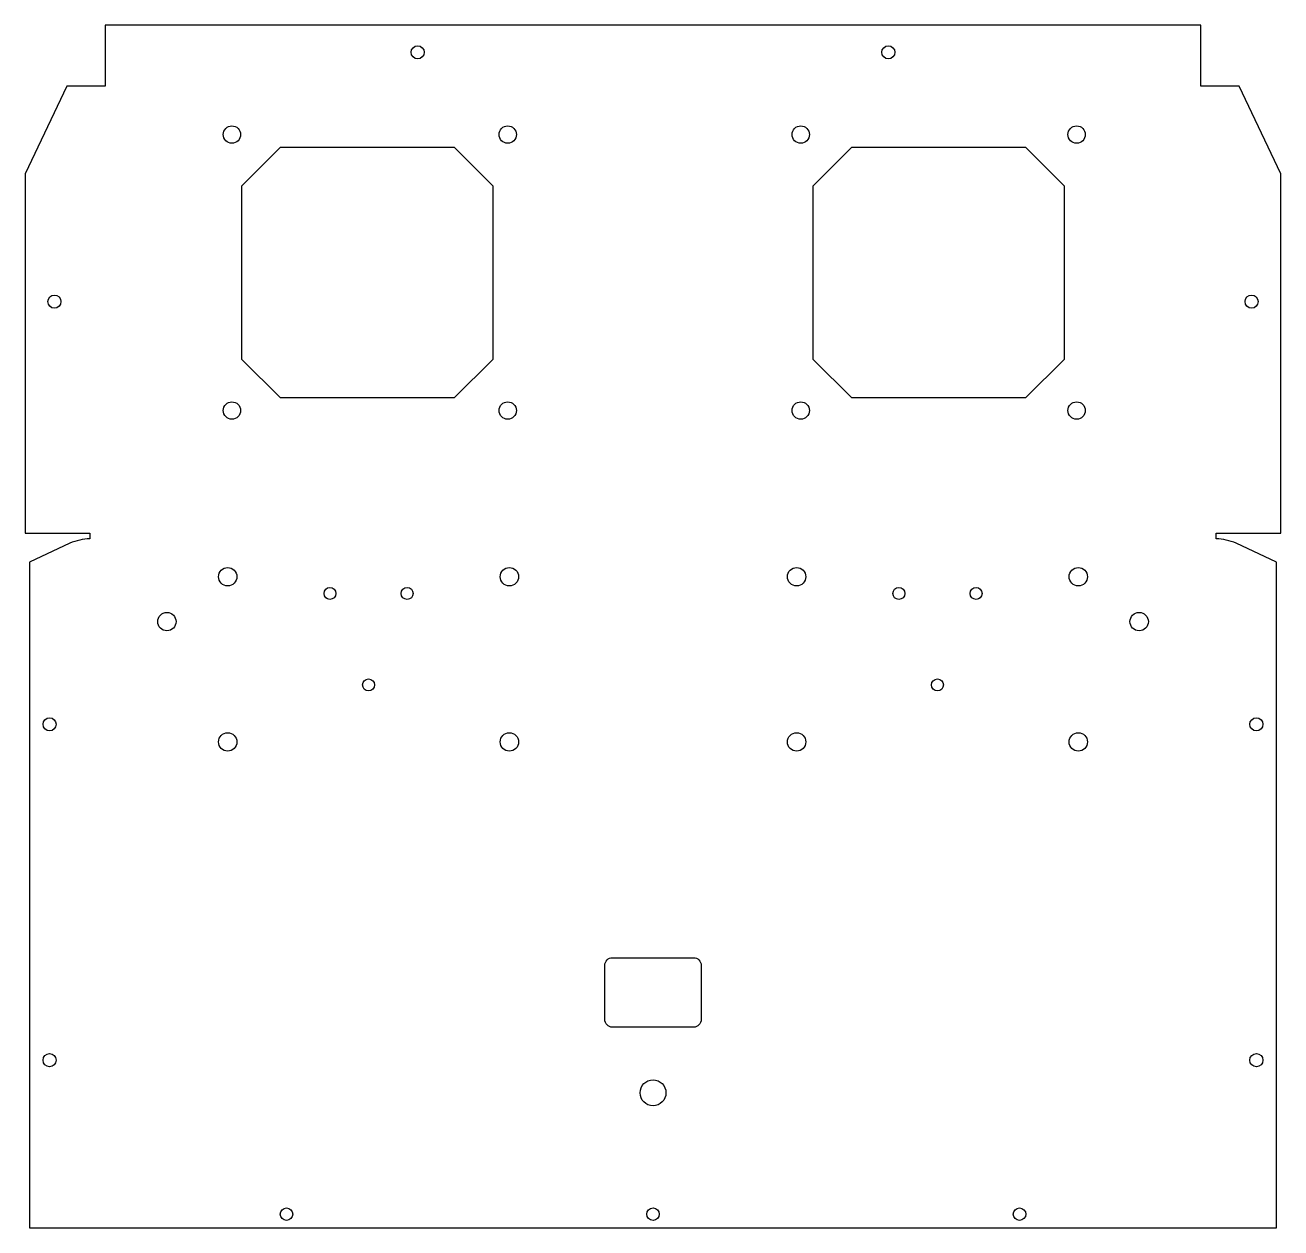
# Model space of a CAD drawing. Header units: millimetres. Extents: x -1 to 324, y 0 to 312.
import ezdxf

# ---------------------------------------------------------------- set-up
doc = ezdxf.new("R2010")
doc.units = ezdxf.units.MM

msp = doc.modelspace()

# ---------------------------------------------------------------- linework, layer by layer
for points in [[(307.6, 178.51), (307.6, 179.97), (324.33, 179.97), (324.33, 273.07), (313.48, 295.78), (307.6, 295.78), (303.6, 295.78), (303.6, 311.6), (19.6, 311.6), (19.6, 295.78), (15.6, 295.78), (9.71, 295.78), (-1.14, 273.07), (-1.14, 179.97), (15.6, 179.97), (15.6, 178.51)], [(10.43, 177.41), (0, 172.43), (0, 0), (323.2, 0), (323.2, 172.43), (312.77, 177.41)]]:
    msp.add_lwpolyline(points)
for points in [[(110.05, 215.01), (65.05, 215.01), (55.05, 225.01), (55.05, 270.01), (65.05, 280.01), (110.05, 280.01), (120.05, 270.01), (120.05, 225.01)], [(258.15, 215.01), (213.15, 215.01), (203.15, 225.01), (203.15, 270.01), (213.15, 280.01), (258.15, 280.01), (268.15, 270.01), (268.15, 225.01)]]:
    msp.add_lwpolyline(points, close=True)
msp.add_lwpolyline([(149.1, 54), (149.1, 68, -0.414214), (151.1, 70), (172.1, 70, -0.414214), (174.1, 68), (174.1, 54, -0.414214), (172.1, 52), (151.1, 52, -0.414214)], format="xyb", close=True)
for centre, radius in [((100.6, 304.56), 1.7), ((222.6, 304.56), 1.7), ((52.45, 283.26), 2.25), ((123.95, 283.26), 2.25), ((199.9, 283.26), 2.25), ((271.4, 283.26), 2.25), ((6.45, 239.97), 1.7), ((316.75, 239.97), 1.7), ((52.45, 211.76), 2.25), ((123.95, 211.76), 2.25), ((199.9, 211.76), 2.25), ((271.4, 211.76), 2.25), ((51.37, 168.69), 2.38), ((124.38, 168.69), 2.38), ((198.82, 168.69), 2.38), ((271.83, 168.69), 2.38), ((77.88, 164.36), 1.55), ((97.87, 164.36), 1.55), ((225.33, 164.36), 1.55), ((245.32, 164.36), 1.55), ((35.6, 157.07), 2.38), ((287.6, 157.07), 2.38), ((87.87, 140.66), 1.55), ((235.32, 140.66), 1.55), ((5.21, 130.46), 1.7), ((317.98, 130.46), 1.7), ((51.37, 125.91), 2.38), ((124.38, 125.91), 2.38), ((198.82, 125.91), 2.38), ((271.83, 125.91), 2.38), ((5.21, 43.46), 1.7), ((317.98, 43.46), 1.7), ((161.6, 35), 3.35), ((66.6, 3.56), 1.63), ((161.6, 3.56), 1.63), ((256.6, 3.56), 1.63)]:
    msp.add_circle(centre, radius)
for points in [[(13.01, 178.19), (12.15, 177.98), (11.29, 177.7), (10.43, 177.41)], [(15.6, 178.51), (14.74, 178.51), (13.88, 178.39), (13.01, 178.19)], [(310.18, 178.19), (309.32, 178.39), (308.46, 178.51), (307.6, 178.51)], [(312.77, 177.41), (311.91, 177.7), (311.05, 177.98), (310.18, 178.19)]]:
    msp.add_open_spline(points, degree=3)

doc.saveas('drawing.dxf')
